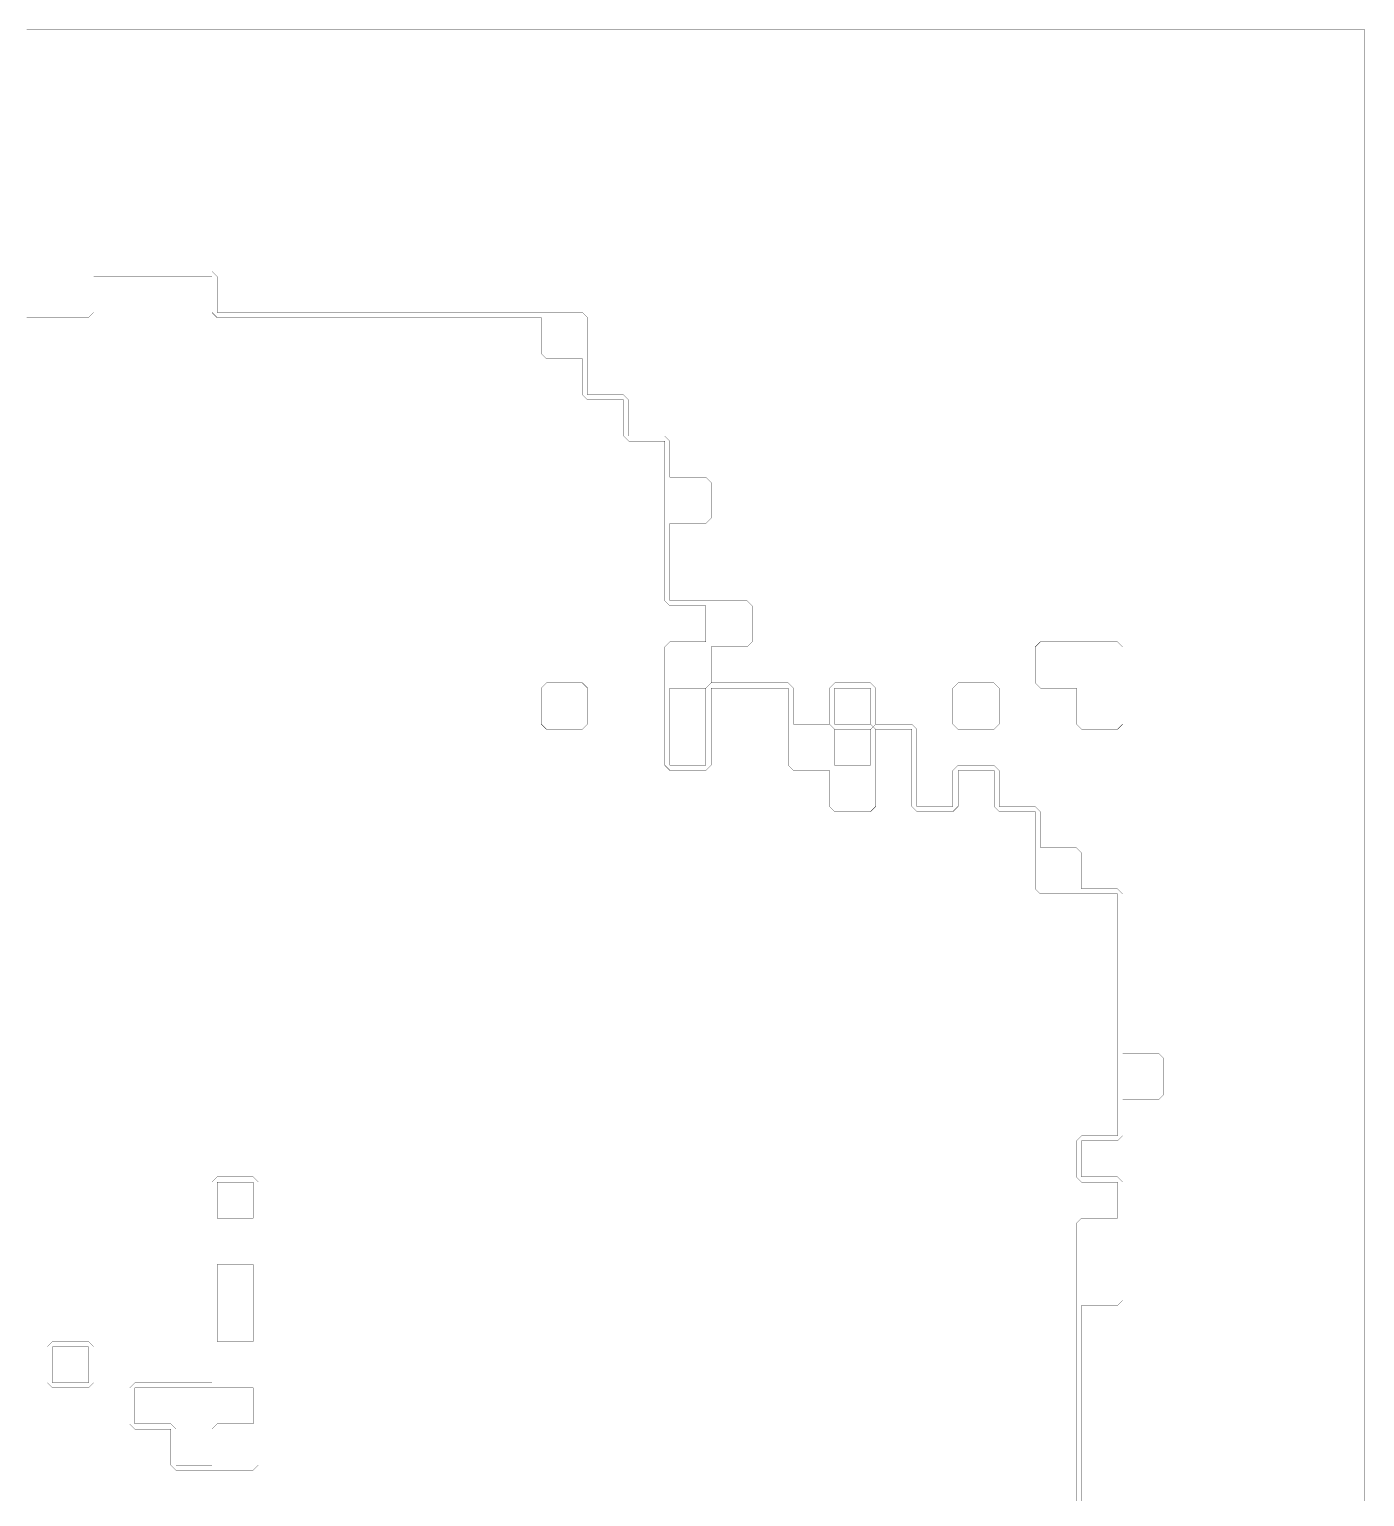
# Model space of a CAD drawing. Header units: metres. Extents: x 0 to 4990, y -4990 to 0.
# Drawn here: x 2456 to 4990, y -2785 to 0 of the extents above; entities that cross this region are included whole.
import ezdxf

# ---------------------------------------------------------------- set-up
doc = ezdxf.new("R2010")
doc.units = ezdxf.units.M
doc.layers.add('conductor', color=1, linetype='Continuous')
doc.layers.add('substrate', color=5, linetype='Continuous')

msp = doc.modelspace()

# ---------------------------------------------------------------- linework, layer by layer
at = {"layer": 'conductor', "const_width": 0.5}
msp.add_lwpolyline([(4443.359375, -2792.96875), (4443.359375, -2783.203125), (4443.359375, -2773.4375), (4443.359375, -2763.671875), (4443.359375, -2753.90625), (4443.359375, -2744.140625), (4443.359375, -2734.375), (4443.359375, -2724.609375), (4443.359375, -2714.84375), (4443.359375, -2705.078125), (4443.359375, -2695.3125), (4443.359375, -2685.546875), (4443.359375, -2675.78125), (4443.359375, -2666.015625), (4443.359375, -2656.25), (4443.359375, -2646.484375), (4443.359375, -2636.71875), (4443.359375, -2626.953125), (4443.359375, -2617.1875), (4443.359375, -2607.421875), (4443.359375, -2597.65625), (4443.359375, -2587.890625), (4443.359375, -2578.125), (4443.359375, -2568.359375), (4443.359375, -2558.59375), (4443.359375, -2548.828125), (4443.359375, -2539.0625), (4443.359375, -2529.296875), (4443.359375, -2519.53125), (4443.359375, -2509.765625), (4443.359375, -2500), (4443.359375, -2490.234375), (4443.359375, -2480.46875), (4443.359375, -2470.703125), (4443.359375, -2460.9375), (4443.359375, -2451.171875), (4443.359375, -2441.40625), (4443.359375, -2431.640625), (4443.359375, -2421.875), (4443.359375, -2412.109375), (4443.359375, -2402.34375), (4443.359375, -2392.578125), (4443.359375, -2382.8125), (4443.359375, -2373.046875), (4443.359375, -2363.28125), (4443.359375, -2353.515625), (4443.359375, -2343.75), (4443.359375, -2333.984375), (4443.359375, -2324.21875), (4443.359375, -2314.453125), (4443.359375, -2304.6875), (4443.359375, -2294.921875), (4443.359375, -2285.15625), (4443.359375, -2275.390625), (4443.359375, -2265.625), (4453.125, -2255.859375), (4462.890625, -2255.859375), (4472.65625, -2255.859375), (4482.421875, -2255.859375), (4492.1875, -2255.859375), (4501.953125, -2255.859375), (4511.71875, -2255.859375), (4521.484375, -2255.859375), (4521.484375, -2246.09375), (4521.484375, -2236.328125), (4521.484375, -2226.5625), (4521.484375, -2216.796875), (4521.484375, -2207.03125), (4521.484375, -2197.265625), (4521.484375, -2187.5), (4511.71875, -2187.5), (4501.953125, -2187.5), (4492.1875, -2187.5), (4482.421875, -2187.5), (4472.65625, -2187.5), (4462.890625, -2187.5), (4453.125, -2187.5), (4443.359375, -2177.734375), (4443.359375, -2167.96875), (4443.359375, -2158.203125), (4443.359375, -2148.4375), (4443.359375, -2138.671875), (4443.359375, -2128.90625), (4443.359375, -2119.140625), (4443.359375, -2109.375), (4453.125, -2099.609375), (4462.890625, -2099.609375), (4472.65625, -2099.609375), (4482.421875, -2099.609375), (4492.1875, -2099.609375), (4501.953125, -2099.609375), (4511.71875, -2099.609375), (4521.484375, -2099.609375), (4521.484375, -2089.84375), (4521.484375, -2080.078125), (4521.484375, -2070.3125), (4521.484375, -2060.546875), (4521.484375, -2050.78125), (4521.484375, -2041.015625), (4521.484375, -2031.25), (4521.484375, -2021.484375), (4521.484375, -2011.71875), (4521.484375, -2001.953125), (4521.484375, -1992.1875), (4521.484375, -1982.421875), (4521.484375, -1972.65625), (4521.484375, -1962.890625), (4521.484375, -1953.125), (4521.484375, -1943.359375), (4521.484375, -1933.59375), (4521.484375, -1923.828125), (4521.484375, -1914.0625), (4521.484375, -1904.296875), (4521.484375, -1894.53125), (4521.484375, -1884.765625), (4521.484375, -1875), (4521.484375, -1865.234375), (4521.484375, -1855.46875), (4521.484375, -1845.703125), (4521.484375, -1835.9375), (4521.484375, -1826.171875), (4521.484375, -1816.40625), (4521.484375, -1806.640625), (4521.484375, -1796.875), (4521.484375, -1787.109375), (4521.484375, -1777.34375), (4521.484375, -1767.578125), (4521.484375, -1757.8125), (4521.484375, -1748.046875), (4521.484375, -1738.28125), (4521.484375, -1728.515625), (4521.484375, -1718.75), (4521.484375, -1708.984375), (4521.484375, -1699.21875), (4521.484375, -1689.453125), (4521.484375, -1679.6875), (4521.484375, -1669.921875), (4521.484375, -1660.15625), (4521.484375, -1650.390625), (4521.484375, -1640.625), (4511.71875, -1640.625), (4501.953125, -1640.625), (4492.1875, -1640.625), (4482.421875, -1640.625), (4472.65625, -1640.625), (4462.890625, -1640.625), (4453.125, -1640.625), (4443.359375, -1640.625), (4433.59375, -1640.625), (4423.828125, -1640.625), (4414.0625, -1640.625), (4404.296875, -1640.625), (4394.53125, -1640.625), (4384.765625, -1640.625), (4375, -1640.625), (4365.234375, -1630.859375), (4365.234375, -1621.09375), (4365.234375, -1611.328125), (4365.234375, -1601.5625), (4365.234375, -1591.796875), (4365.234375, -1582.03125), (4365.234375, -1572.265625), (4365.234375, -1562.5), (4365.234375, -1552.734375), (4365.234375, -1542.96875), (4365.234375, -1533.203125), (4365.234375, -1523.4375), (4365.234375, -1513.671875), (4365.234375, -1503.90625), (4365.234375, -1494.140625), (4365.234375, -1484.375), (4355.46875, -1484.375), (4345.703125, -1484.375), (4335.9375, -1484.375), (4326.171875, -1484.375), (4316.40625, -1484.375), (4306.640625, -1484.375), (4296.875, -1484.375), (4287.109375, -1474.609375), (4287.109375, -1464.84375), (4287.109375, -1455.078125), (4287.109375, -1445.3125), (4287.109375, -1435.546875), (4287.109375, -1425.78125), (4287.109375, -1416.015625), (4287.109375, -1406.25), (4277.34375, -1406.25), (4267.578125, -1406.25), (4257.8125, -1406.25), (4248.046875, -1406.25), (4238.28125, -1406.25), (4228.515625, -1406.25), (4218.75, -1406.25), (4218.75, -1416.015625), (4218.75, -1425.78125), (4218.75, -1435.546875), (4218.75, -1445.3125), (4218.75, -1455.078125), (4218.75, -1464.84375), (4218.75, -1474.609375), (4208.984375, -1484.375), (4199.21875, -1484.375), (4189.453125, -1484.375), (4179.6875, -1484.375), (4169.921875, -1484.375), (4160.15625, -1484.375), (4150.390625, -1484.375), (4140.625, -1484.375), (4130.859375, -1474.609375), (4130.859375, -1464.84375), (4130.859375, -1455.078125), (4130.859375, -1445.3125), (4130.859375, -1435.546875), (4130.859375, -1425.78125), (4130.859375, -1416.015625), (4130.859375, -1406.25), (4130.859375, -1396.484375), (4130.859375, -1386.71875), (4130.859375, -1376.953125), (4130.859375, -1367.1875), (4130.859375, -1357.421875), (4130.859375, -1347.65625), (4130.859375, -1337.890625), (4130.859375, -1328.125), (4121.09375, -1328.125), (4111.328125, -1328.125), (4101.5625, -1328.125), (4091.796875, -1328.125), (4082.03125, -1328.125), (4072.265625, -1328.125), (4062.5, -1328.125), (4052.734375, -1318.359375), (4052.734375, -1308.59375), (4052.734375, -1298.828125), (4052.734375, -1289.0625), (4052.734375, -1279.296875), (4052.734375, -1269.53125), (4052.734375, -1259.765625), (4052.734375, -1250), (4042.96875, -1250), (4033.203125, -1250), (4023.4375, -1250), (4013.671875, -1250), (4003.90625, -1250), (3994.140625, -1250), (3984.375, -1250), (3984.375, -1259.765625), (3984.375, -1269.53125), (3984.375, -1279.296875), (3984.375, -1289.0625), (3984.375, -1298.828125), (3984.375, -1308.59375), (3984.375, -1318.359375), (3994.140625, -1318.359375), (4003.90625, -1318.359375), (4013.671875, -1318.359375), (4023.4375, -1318.359375), (4033.203125, -1318.359375), (4042.96875, -1318.359375), (4052.734375, -1318.359375), (4062.5, -1328.125), (4062.5, -1337.890625), (4062.5, -1347.65625), (4062.5, -1357.421875), (4062.5, -1367.1875), (4062.5, -1376.953125), (4062.5, -1386.71875), (4062.5, -1396.484375), (4062.5, -1406.25), (4062.5, -1416.015625), (4062.5, -1425.78125), (4062.5, -1435.546875), (4062.5, -1445.3125), (4062.5, -1455.078125), (4062.5, -1464.84375), (4062.5, -1474.609375), (4052.734375, -1484.375), (4042.96875, -1484.375), (4033.203125, -1484.375), (4023.4375, -1484.375), (4013.671875, -1484.375), (4003.90625, -1484.375), (3994.140625, -1484.375), (3984.375, -1484.375), (3974.609375, -1474.609375), (3974.609375, -1464.84375), (3974.609375, -1455.078125), (3974.609375, -1445.3125), (3974.609375, -1435.546875), (3974.609375, -1425.78125), (3974.609375, -1416.015625), (3974.609375, -1406.25), (3964.84375, -1406.25), (3955.078125, -1406.25), (3945.3125, -1406.25), (3935.546875, -1406.25), (3925.78125, -1406.25), (3916.015625, -1406.25), (3906.25, -1406.25), (3896.484375, -1396.484375), (3896.484375, -1386.71875), (3896.484375, -1376.953125), (3896.484375, -1367.1875), (3896.484375, -1357.421875), (3896.484375, -1347.65625), (3896.484375, -1337.890625), (3896.484375, -1328.125), (3896.484375, -1318.359375), (3896.484375, -1308.59375), (3896.484375, -1298.828125), (3896.484375, -1289.0625), (3896.484375, -1279.296875), (3896.484375, -1269.53125), (3896.484375, -1259.765625), (3896.484375, -1250), (3886.71875, -1250), (3876.953125, -1250), (3867.1875, -1250), (3857.421875, -1250), (3847.65625, -1250), (3837.890625, -1250), (3828.125, -1250), (3818.359375, -1250), (3808.59375, -1250), (3798.828125, -1250), (3789.0625, -1250), (3779.296875, -1250), (3769.53125, -1250), (3759.765625, -1250), (3750, -1250), (3750, -1259.765625), (3750, -1269.53125), (3750, -1279.296875), (3750, -1289.0625), (3750, -1298.828125), (3750, -1308.59375), (3750, -1318.359375), (3750, -1328.125), (3750, -1337.890625), (3750, -1347.65625), (3750, -1357.421875), (3750, -1367.1875), (3750, -1376.953125), (3750, -1386.71875), (3750, -1396.484375), (3740.234375, -1406.25), (3730.46875, -1406.25), (3720.703125, -1406.25), (3710.9375, -1406.25), (3701.171875, -1406.25), (3691.40625, -1406.25), (3681.640625, -1406.25), (3671.875, -1406.25), (3662.109375, -1396.484375), (3662.109375, -1386.71875), (3662.109375, -1376.953125), (3662.109375, -1367.1875), (3662.109375, -1357.421875), (3662.109375, -1347.65625), (3662.109375, -1337.890625), (3662.109375, -1328.125), (3662.109375, -1318.359375), (3662.109375, -1308.59375), (3662.109375, -1298.828125), (3662.109375, -1289.0625), (3662.109375, -1279.296875), (3662.109375, -1269.53125), (3662.109375, -1259.765625), (3662.109375, -1250), (3662.109375, -1240.234375), (3662.109375, -1230.46875), (3662.109375, -1220.703125), (3662.109375, -1210.9375), (3662.109375, -1201.171875), (3662.109375, -1191.40625), (3662.109375, -1181.640625), (3662.109375, -1171.875), (3671.875, -1162.109375), (3681.640625, -1162.109375), (3691.40625, -1162.109375), (3701.171875, -1162.109375), (3710.9375, -1162.109375), (3720.703125, -1162.109375), (3730.46875, -1162.109375), (3740.234375, -1162.109375), (3740.234375, -1152.34375), (3740.234375, -1142.578125), (3740.234375, -1132.8125), (3740.234375, -1123.046875), (3740.234375, -1113.28125), (3740.234375, -1103.515625), (3740.234375, -1093.75), (3730.46875, -1093.75), (3720.703125, -1093.75), (3710.9375, -1093.75), (3701.171875, -1093.75), (3691.40625, -1093.75), (3681.640625, -1093.75), (3671.875, -1093.75), (3662.109375, -1083.984375), (3662.109375, -1074.21875), (3662.109375, -1064.453125), (3662.109375, -1054.6875), (3662.109375, -1044.921875), (3662.109375, -1035.15625), (3662.109375, -1025.390625), (3662.109375, -1015.625), (3662.109375, -1005.859375), (3662.109375, -996.09375), (3662.109375, -986.328125), (3662.109375, -976.5625), (3662.109375, -966.796875), (3662.109375, -957.03125), (3662.109375, -947.265625), (3662.109375, -937.5), (3662.109375, -927.734375), (3662.109375, -917.96875), (3662.109375, -908.203125), (3662.109375, -898.4375), (3662.109375, -888.671875), (3662.109375, -878.90625), (3662.109375, -869.140625), (3662.109375, -859.375), (3662.109375, -849.609375), (3662.109375, -839.84375), (3662.109375, -830.078125), (3662.109375, -820.3125), (3662.109375, -810.546875), (3662.109375, -800.78125), (3662.109375, -791.015625), (3662.109375, -781.25), (3652.34375, -781.25), (3642.578125, -781.25), (3632.8125, -781.25), (3623.046875, -781.25), (3613.28125, -781.25), (3603.515625, -781.25), (3593.75, -781.25), (3583.984375, -771.484375), (3583.984375, -761.71875), (3583.984375, -751.953125), (3583.984375, -742.1875), (3583.984375, -732.421875), (3583.984375, -722.65625), (3583.984375, -712.890625), (3583.984375, -703.125), (3574.21875, -703.125), (3564.453125, -703.125), (3554.6875, -703.125), (3544.921875, -703.125), (3535.15625, -703.125), (3525.390625, -703.125), (3515.625, -703.125), (3505.859375, -693.359375), (3505.859375, -683.59375), (3505.859375, -673.828125), (3505.859375, -664.0625), (3505.859375, -654.296875), (3505.859375, -644.53125), (3505.859375, -634.765625), (3505.859375, -625), (3496.09375, -625), (3486.328125, -625), (3476.5625, -625), (3466.796875, -625), (3457.03125, -625), (3447.265625, -625), (3437.5, -625), (3427.734375, -615.234375), (3427.734375, -605.46875), (3427.734375, -595.703125), (3427.734375, -585.9375), (3427.734375, -576.171875), (3427.734375, -566.40625), (3427.734375, -556.640625), (3427.734375, -546.875), (3417.96875, -546.875), (3408.203125, -546.875), (3398.4375, -546.875), (3388.671875, -546.875), (3378.90625, -546.875), (3369.140625, -546.875), (3359.375, -546.875), (3349.609375, -546.875), (3339.84375, -546.875), (3330.078125, -546.875), (3320.3125, -546.875), (3310.546875, -546.875), (3300.78125, -546.875), (3291.015625, -546.875), (3281.25, -546.875), (3271.484375, -546.875), (3261.71875, -546.875), (3251.953125, -546.875), (3242.1875, -546.875), (3232.421875, -546.875), (3222.65625, -546.875), (3212.890625, -546.875), (3203.125, -546.875), (3193.359375, -546.875), (3183.59375, -546.875), (3173.828125, -546.875), (3164.0625, -546.875), (3154.296875, -546.875), (3144.53125, -546.875), (3134.765625, -546.875), (3125, -546.875), (3115.234375, -546.875), (3105.46875, -546.875), (3095.703125, -546.875), (3085.9375, -546.875), (3076.171875, -546.875), (3066.40625, -546.875), (3056.640625, -546.875), (3046.875, -546.875), (3037.109375, -546.875), (3027.34375, -546.875), (3017.578125, -546.875), (3007.8125, -546.875), (2998.046875, -546.875), (2988.28125, -546.875), (2978.515625, -546.875), (2968.75, -546.875), (2958.984375, -546.875), (2949.21875, -546.875), (2939.453125, -546.875), (2929.6875, -546.875), (2919.921875, -546.875), (2910.15625, -546.875), (2900.390625, -546.875), (2890.625, -546.875), (2880.859375, -546.875), (2871.09375, -546.875), (2861.328125, -546.875), (2851.5625, -546.875), (2841.796875, -546.875), (2832.03125, -546.875), (2822.265625, -546.875), (2812.5, -546.875), (2802.734375, -537.109375), (2802.734375, -527.34375), (2802.734375, -517.578125), (2802.734375, -507.8125), (2802.734375, -498.046875), (2802.734375, -488.28125), (2802.734375, -478.515625), (2802.734375, -468.75), (2792.96875, -468.75), (2783.203125, -468.75), (2773.4375, -468.75), (2763.671875, -468.75), (2753.90625, -468.75), (2744.140625, -468.75), (2734.375, -468.75), (2724.609375, -468.75), (2714.84375, -468.75), (2705.078125, -468.75), (2695.3125, -468.75), (2685.546875, -468.75), (2675.78125, -468.75), (2666.015625, -468.75), (2656.25, -468.75), (2646.484375, -468.75), (2636.71875, -468.75), (2626.953125, -468.75), (2617.1875, -468.75), (2607.421875, -468.75), (2597.65625, -468.75), (2587.890625, -468.75), (2578.125, -468.75), (2578.125, -478.515625), (2578.125, -488.28125), (2578.125, -498.046875), (2578.125, -507.8125), (2578.125, -517.578125), (2578.125, -527.34375), (2578.125, -537.109375), (2568.359375, -546.875), (2558.59375, -546.875), (2548.828125, -546.875), (2539.0625, -546.875), (2529.296875, -546.875), (2519.53125, -546.875), (2509.765625, -546.875), (2500, -546.875), (2490.234375, -546.875), (2480.46875, -546.875), (2470.703125, -546.875), (2460.9375, -546.875), (2451.171875, -546.875)], dxfattribs=at)
for points in [[(3427.734375, -1250), (3437.5, -1240.234375), (3447.265625, -1240.234375), (3457.03125, -1240.234375), (3466.796875, -1240.234375), (3476.5625, -1240.234375), (3486.328125, -1240.234375), (3496.09375, -1240.234375), (3505.859375, -1240.234375), (3515.625, -1250), (3515.625, -1259.765625), (3515.625, -1269.53125), (3515.625, -1279.296875), (3515.625, -1289.0625), (3515.625, -1298.828125), (3515.625, -1308.59375), (3515.625, -1318.359375), (3505.859375, -1328.125), (3496.09375, -1328.125), (3486.328125, -1328.125), (3476.5625, -1328.125), (3466.796875, -1328.125), (3457.03125, -1328.125), (3447.265625, -1328.125), (3437.5, -1328.125), (3427.734375, -1318.359375), (3427.734375, -1308.59375), (3427.734375, -1298.828125), (3427.734375, -1289.0625), (3427.734375, -1279.296875), (3427.734375, -1269.53125), (3427.734375, -1259.765625)], [(2802.734375, -2187.5), (2812.5, -2177.734375), (2822.265625, -2177.734375), (2832.03125, -2177.734375), (2841.796875, -2177.734375), (2851.5625, -2177.734375), (2861.328125, -2177.734375), (2871.09375, -2177.734375), (2880.859375, -2177.734375), (2890.625, -2187.5), (2890.625, -2197.265625), (2890.625, -2207.03125), (2890.625, -2216.796875), (2890.625, -2226.5625), (2890.625, -2236.328125), (2890.625, -2246.09375), (2890.625, -2255.859375), (2890.625, -2265.625), (2890.625, -2275.390625), (2890.625, -2285.15625), (2890.625, -2294.921875), (2890.625, -2304.6875), (2890.625, -2314.453125), (2890.625, -2324.21875), (2890.625, -2333.984375), (2890.625, -2343.75), (2890.625, -2353.515625), (2890.625, -2363.28125), (2890.625, -2373.046875), (2890.625, -2382.8125), (2890.625, -2392.578125), (2890.625, -2402.34375), (2890.625, -2412.109375), (2890.625, -2421.875), (2890.625, -2431.640625), (2890.625, -2441.40625), (2890.625, -2451.171875), (2890.625, -2460.9375), (2890.625, -2470.703125), (2890.625, -2480.46875), (2890.625, -2490.234375), (2890.625, -2500), (2890.625, -2509.765625), (2890.625, -2519.53125), (2890.625, -2529.296875), (2890.625, -2539.0625), (2890.625, -2548.828125), (2890.625, -2558.59375), (2890.625, -2568.359375), (2890.625, -2578.125), (2890.625, -2587.890625), (2890.625, -2597.65625), (2890.625, -2607.421875), (2890.625, -2617.1875), (2890.625, -2626.953125), (2890.625, -2636.71875), (2890.625, -2646.484375), (2890.625, -2656.25), (2890.625, -2666.015625), (2890.625, -2675.78125), (2890.625, -2685.546875), (2890.625, -2695.3125), (2890.625, -2705.078125), (2890.625, -2714.84375), (2890.625, -2724.609375), (2880.859375, -2734.375), (2871.09375, -2734.375), (2861.328125, -2734.375), (2851.5625, -2734.375), (2841.796875, -2734.375), (2832.03125, -2734.375), (2822.265625, -2734.375), (2812.5, -2734.375), (2802.734375, -2734.375), (2792.96875, -2734.375), (2783.203125, -2734.375), (2773.4375, -2734.375), (2763.671875, -2734.375), (2753.90625, -2734.375), (2744.140625, -2734.375), (2734.375, -2734.375), (2724.609375, -2724.609375), (2724.609375, -2714.84375), (2724.609375, -2705.078125), (2724.609375, -2695.3125), (2724.609375, -2685.546875), (2724.609375, -2675.78125), (2724.609375, -2666.015625), (2724.609375, -2656.25), (2714.84375, -2656.25), (2705.078125, -2656.25), (2695.3125, -2656.25), (2685.546875, -2656.25), (2675.78125, -2656.25), (2666.015625, -2656.25), (2656.25, -2656.25), (2646.484375, -2646.484375), (2646.484375, -2636.71875), (2646.484375, -2626.953125), (2646.484375, -2617.1875), (2646.484375, -2607.421875), (2646.484375, -2597.65625), (2646.484375, -2587.890625), (2646.484375, -2578.125), (2656.25, -2568.359375), (2666.015625, -2568.359375), (2675.78125, -2568.359375), (2685.546875, -2568.359375), (2695.3125, -2568.359375), (2705.078125, -2568.359375), (2714.84375, -2568.359375), (2724.609375, -2568.359375), (2734.375, -2568.359375), (2744.140625, -2568.359375), (2753.90625, -2568.359375), (2763.671875, -2568.359375), (2773.4375, -2568.359375), (2783.203125, -2568.359375), (2792.96875, -2568.359375), (2802.734375, -2568.359375), (2802.734375, -2558.59375), (2802.734375, -2548.828125), (2802.734375, -2539.0625), (2802.734375, -2529.296875), (2802.734375, -2519.53125), (2802.734375, -2509.765625), (2802.734375, -2500), (2802.734375, -2490.234375), (2802.734375, -2480.46875), (2802.734375, -2470.703125), (2802.734375, -2460.9375), (2802.734375, -2451.171875), (2802.734375, -2441.40625), (2802.734375, -2431.640625), (2802.734375, -2421.875), (2802.734375, -2412.109375), (2802.734375, -2402.34375), (2802.734375, -2392.578125), (2802.734375, -2382.8125), (2802.734375, -2373.046875), (2802.734375, -2363.28125), (2802.734375, -2353.515625), (2802.734375, -2343.75), (2802.734375, -2333.984375), (2802.734375, -2324.21875), (2802.734375, -2314.453125), (2802.734375, -2304.6875), (2802.734375, -2294.921875), (2802.734375, -2285.15625), (2802.734375, -2275.390625), (2802.734375, -2265.625), (2802.734375, -2255.859375), (2802.734375, -2246.09375), (2802.734375, -2236.328125), (2802.734375, -2226.5625), (2802.734375, -2216.796875), (2802.734375, -2207.03125), (2802.734375, -2197.265625)], [(2490.234375, -2500), (2500, -2490.234375), (2509.765625, -2490.234375), (2519.53125, -2490.234375), (2529.296875, -2490.234375), (2539.0625, -2490.234375), (2548.828125, -2490.234375), (2558.59375, -2490.234375), (2568.359375, -2490.234375), (2578.125, -2500), (2578.125, -2509.765625), (2578.125, -2519.53125), (2578.125, -2529.296875), (2578.125, -2539.0625), (2578.125, -2548.828125), (2578.125, -2558.59375), (2578.125, -2568.359375), (2568.359375, -2578.125), (2558.59375, -2578.125), (2548.828125, -2578.125), (2539.0625, -2578.125), (2529.296875, -2578.125), (2519.53125, -2578.125), (2509.765625, -2578.125), (2500, -2578.125), (2490.234375, -2568.359375), (2490.234375, -2558.59375), (2490.234375, -2548.828125), (2490.234375, -2539.0625), (2490.234375, -2529.296875), (2490.234375, -2519.53125), (2490.234375, -2509.765625)]]:
    msp.add_lwpolyline(points, close=True, dxfattribs=at)
at = {"layer": 'substrate', "const_width": 0.5}
for points in [[(4990.234375, -2792.96875), (4990.234375, -2783.203125), (4990.234375, -2773.4375), (4990.234375, -2763.671875), (4990.234375, -2753.90625), (4990.234375, -2744.140625), (4990.234375, -2734.375), (4990.234375, -2724.609375), (4990.234375, -2714.84375), (4990.234375, -2705.078125), (4990.234375, -2695.3125), (4990.234375, -2685.546875), (4990.234375, -2675.78125), (4990.234375, -2666.015625), (4990.234375, -2656.25), (4990.234375, -2646.484375), (4990.234375, -2636.71875), (4990.234375, -2626.953125), (4990.234375, -2617.1875), (4990.234375, -2607.421875), (4990.234375, -2597.65625), (4990.234375, -2587.890625), (4990.234375, -2578.125), (4990.234375, -2568.359375), (4990.234375, -2558.59375), (4990.234375, -2548.828125), (4990.234375, -2539.0625), (4990.234375, -2529.296875), (4990.234375, -2519.53125), (4990.234375, -2509.765625), (4990.234375, -2500), (4990.234375, -2490.234375), (4990.234375, -2480.46875), (4990.234375, -2470.703125), (4990.234375, -2460.9375), (4990.234375, -2451.171875), (4990.234375, -2441.40625), (4990.234375, -2431.640625), (4990.234375, -2421.875), (4990.234375, -2412.109375), (4990.234375, -2402.34375), (4990.234375, -2392.578125), (4990.234375, -2382.8125), (4990.234375, -2373.046875), (4990.234375, -2363.28125), (4990.234375, -2353.515625), (4990.234375, -2343.75), (4990.234375, -2333.984375), (4990.234375, -2324.21875), (4990.234375, -2314.453125), (4990.234375, -2304.6875), (4990.234375, -2294.921875), (4990.234375, -2285.15625), (4990.234375, -2275.390625), (4990.234375, -2265.625), (4990.234375, -2255.859375), (4990.234375, -2246.09375), (4990.234375, -2236.328125), (4990.234375, -2226.5625), (4990.234375, -2216.796875), (4990.234375, -2207.03125), (4990.234375, -2197.265625), (4990.234375, -2187.5), (4990.234375, -2177.734375), (4990.234375, -2167.96875), (4990.234375, -2158.203125), (4990.234375, -2148.4375), (4990.234375, -2138.671875), (4990.234375, -2128.90625), (4990.234375, -2119.140625), (4990.234375, -2109.375), (4990.234375, -2099.609375), (4990.234375, -2089.84375), (4990.234375, -2080.078125), (4990.234375, -2070.3125), (4990.234375, -2060.546875), (4990.234375, -2050.78125), (4990.234375, -2041.015625), (4990.234375, -2031.25), (4990.234375, -2021.484375), (4990.234375, -2011.71875), (4990.234375, -2001.953125), (4990.234375, -1992.1875), (4990.234375, -1982.421875), (4990.234375, -1972.65625), (4990.234375, -1962.890625), (4990.234375, -1953.125), (4990.234375, -1943.359375), (4990.234375, -1933.59375), (4990.234375, -1923.828125), (4990.234375, -1914.0625), (4990.234375, -1904.296875), (4990.234375, -1894.53125), (4990.234375, -1884.765625), (4990.234375, -1875), (4990.234375, -1865.234375), (4990.234375, -1855.46875), (4990.234375, -1845.703125), (4990.234375, -1835.9375), (4990.234375, -1826.171875), (4990.234375, -1816.40625), (4990.234375, -1806.640625), (4990.234375, -1796.875), (4990.234375, -1787.109375), (4990.234375, -1777.34375), (4990.234375, -1767.578125), (4990.234375, -1757.8125), (4990.234375, -1748.046875), (4990.234375, -1738.28125), (4990.234375, -1728.515625), (4990.234375, -1718.75), (4990.234375, -1708.984375), (4990.234375, -1699.21875), (4990.234375, -1689.453125), (4990.234375, -1679.6875), (4990.234375, -1669.921875), (4990.234375, -1660.15625), (4990.234375, -1650.390625), (4990.234375, -1640.625), (4990.234375, -1630.859375), (4990.234375, -1621.09375), (4990.234375, -1611.328125), (4990.234375, -1601.5625), (4990.234375, -1591.796875), (4990.234375, -1582.03125), (4990.234375, -1572.265625), (4990.234375, -1562.5), (4990.234375, -1552.734375), (4990.234375, -1542.96875), (4990.234375, -1533.203125), (4990.234375, -1523.4375), (4990.234375, -1513.671875), (4990.234375, -1503.90625), (4990.234375, -1494.140625), (4990.234375, -1484.375), (4990.234375, -1474.609375), (4990.234375, -1464.84375), (4990.234375, -1455.078125), (4990.234375, -1445.3125), (4990.234375, -1435.546875), (4990.234375, -1425.78125), (4990.234375, -1416.015625), (4990.234375, -1406.25), (4990.234375, -1396.484375), (4990.234375, -1386.71875), (4990.234375, -1376.953125), (4990.234375, -1367.1875), (4990.234375, -1357.421875), (4990.234375, -1347.65625), (4990.234375, -1337.890625), (4990.234375, -1328.125), (4990.234375, -1318.359375), (4990.234375, -1308.59375), (4990.234375, -1298.828125), (4990.234375, -1289.0625), (4990.234375, -1279.296875), (4990.234375, -1269.53125), (4990.234375, -1259.765625), (4990.234375, -1250), (4990.234375, -1240.234375), (4990.234375, -1230.46875), (4990.234375, -1220.703125), (4990.234375, -1210.9375), (4990.234375, -1201.171875), (4990.234375, -1191.40625), (4990.234375, -1181.640625), (4990.234375, -1171.875), (4990.234375, -1162.109375), (4990.234375, -1152.34375), (4990.234375, -1142.578125), (4990.234375, -1132.8125), (4990.234375, -1123.046875), (4990.234375, -1113.28125), (4990.234375, -1103.515625), (4990.234375, -1093.75), (4990.234375, -1083.984375), (4990.234375, -1074.21875), (4990.234375, -1064.453125), (4990.234375, -1054.6875), (4990.234375, -1044.921875), (4990.234375, -1035.15625), (4990.234375, -1025.390625), (4990.234375, -1015.625), (4990.234375, -1005.859375), (4990.234375, -996.09375), (4990.234375, -986.328125), (4990.234375, -976.5625), (4990.234375, -966.796875), (4990.234375, -957.03125), (4990.234375, -947.265625), (4990.234375, -937.5), (4990.234375, -927.734375), (4990.234375, -917.96875), (4990.234375, -908.203125), (4990.234375, -898.4375), (4990.234375, -888.671875), (4990.234375, -878.90625), (4990.234375, -869.140625), (4990.234375, -859.375), (4990.234375, -849.609375), (4990.234375, -839.84375), (4990.234375, -830.078125), (4990.234375, -820.3125), (4990.234375, -810.546875), (4990.234375, -800.78125), (4990.234375, -791.015625), (4990.234375, -781.25), (4990.234375, -771.484375), (4990.234375, -761.71875), (4990.234375, -751.953125), (4990.234375, -742.1875), (4990.234375, -732.421875), (4990.234375, -722.65625), (4990.234375, -712.890625), (4990.234375, -703.125), (4990.234375, -693.359375), (4990.234375, -683.59375), (4990.234375, -673.828125), (4990.234375, -664.0625), (4990.234375, -654.296875), (4990.234375, -644.53125), (4990.234375, -634.765625), (4990.234375, -625), (4990.234375, -615.234375), (4990.234375, -605.46875), (4990.234375, -595.703125), (4990.234375, -585.9375), (4990.234375, -576.171875), (4990.234375, -566.40625), (4990.234375, -556.640625), (4990.234375, -546.875), (4990.234375, -537.109375), (4990.234375, -527.34375), (4990.234375, -517.578125), (4990.234375, -507.8125), (4990.234375, -498.046875), (4990.234375, -488.28125), (4990.234375, -478.515625), (4990.234375, -468.75), (4990.234375, -458.984375), (4990.234375, -449.21875), (4990.234375, -439.453125), (4990.234375, -429.6875), (4990.234375, -419.921875), (4990.234375, -410.15625), (4990.234375, -400.390625), (4990.234375, -390.625), (4990.234375, -380.859375), (4990.234375, -371.09375), (4990.234375, -361.328125), (4990.234375, -351.5625), (4990.234375, -341.796875), (4990.234375, -332.03125), (4990.234375, -322.265625), (4990.234375, -312.5), (4990.234375, -302.734375), (4990.234375, -292.96875), (4990.234375, -283.203125), (4990.234375, -273.4375), (4990.234375, -263.671875), (4990.234375, -253.90625), (4990.234375, -244.140625), (4990.234375, -234.375), (4990.234375, -224.609375), (4990.234375, -214.84375), (4990.234375, -205.078125), (4990.234375, -195.3125), (4990.234375, -185.546875), (4990.234375, -175.78125), (4990.234375, -166.015625), (4990.234375, -156.25), (4990.234375, -146.484375), (4990.234375, -136.71875), (4990.234375, -126.953125), (4990.234375, -117.1875), (4990.234375, -107.421875), (4990.234375, -97.65625), (4990.234375, -87.890625), (4990.234375, -78.125), (4990.234375, -68.359375), (4990.234375, -58.59375), (4990.234375, -48.828125), (4990.234375, -39.0625), (4990.234375, -29.296875), (4990.234375, -19.53125), (4990.234375, -9.765625), (4990.234375, 0), (4980.46875, 0), (4970.703125, 0), (4960.9375, 0), (4951.171875, 0), (4941.40625, 0), (4931.640625, 0), (4921.875, 0), (4912.109375, 0), (4902.34375, 0), (4892.578125, 0), (4882.8125, 0), (4873.046875, 0), (4863.28125, 0), (4853.515625, 0), (4843.75, 0), (4833.984375, 0), (4824.21875, 0), (4814.453125, 0), (4804.6875, 0), (4794.921875, 0), (4785.15625, 0), (4775.390625, 0), (4765.625, 0), (4755.859375, 0), (4746.09375, 0), (4736.328125, 0), (4726.5625, 0), (4716.796875, 0), (4707.03125, 0), (4697.265625, 0), (4687.5, 0), (4677.734375, 0), (4667.96875, 0), (4658.203125, 0), (4648.4375, 0), (4638.671875, 0), (4628.90625, 0), (4619.140625, 0), (4609.375, 0), (4599.609375, 0), (4589.84375, 0), (4580.078125, 0), (4570.3125, 0), (4560.546875, 0), (4550.78125, 0), (4541.015625, 0), (4531.25, 0), (4521.484375, 0), (4511.71875, 0), (4501.953125, 0), (4492.1875, 0), (4482.421875, 0), (4472.65625, 0), (4462.890625, 0), (4453.125, 0), (4443.359375, 0), (4433.59375, 0), (4423.828125, 0), (4414.0625, 0), (4404.296875, 0), (4394.53125, 0), (4384.765625, 0), (4375, 0), (4365.234375, 0), (4355.46875, 0), (4345.703125, 0), (4335.9375, 0), (4326.171875, 0), (4316.40625, 0), (4306.640625, 0), (4296.875, 0), (4287.109375, 0), (4277.34375, 0), (4267.578125, 0), (4257.8125, 0), (4248.046875, 0), (4238.28125, 0), (4228.515625, 0), (4218.75, 0), (4208.984375, 0), (4199.21875, 0), (4189.453125, 0), (4179.6875, 0), (4169.921875, 0), (4160.15625, 0), (4150.390625, 0), (4140.625, 0), (4130.859375, 0), (4121.09375, 0), (4111.328125, 0), (4101.5625, 0), (4091.796875, 0), (4082.03125, 0), (4072.265625, 0), (4062.5, 0), (4052.734375, 0), (4042.96875, 0), (4033.203125, 0), (4023.4375, 0), (4013.671875, 0), (4003.90625, 0), (3994.140625, 0), (3984.375, 0), (3974.609375, 0), (3964.84375, 0), (3955.078125, 0), (3945.3125, 0), (3935.546875, 0), (3925.78125, 0), (3916.015625, 0), (3906.25, 0), (3896.484375, 0), (3886.71875, 0), (3876.953125, 0), (3867.1875, 0), (3857.421875, 0), (3847.65625, 0), (3837.890625, 0), (3828.125, 0), (3818.359375, 0), (3808.59375, 0), (3798.828125, 0), (3789.0625, 0), (3779.296875, 0), (3769.53125, 0), (3759.765625, 0), (3750, 0), (3740.234375, 0), (3730.46875, 0), (3720.703125, 0), (3710.9375, 0), (3701.171875, 0), (3691.40625, 0), (3681.640625, 0), (3671.875, 0), (3662.109375, 0), (3652.34375, 0), (3642.578125, 0), (3632.8125, 0), (3623.046875, 0), (3613.28125, 0), (3603.515625, 0), (3593.75, 0), (3583.984375, 0), (3574.21875, 0), (3564.453125, 0), (3554.6875, 0), (3544.921875, 0), (3535.15625, 0), (3525.390625, 0), (3515.625, 0), (3505.859375, 0), (3496.09375, 0), (3486.328125, 0), (3476.5625, 0), (3466.796875, 0), (3457.03125, 0), (3447.265625, 0), (3437.5, 0), (3427.734375, 0), (3417.96875, 0), (3408.203125, 0), (3398.4375, 0), (3388.671875, 0), (3378.90625, 0), (3369.140625, 0), (3359.375, 0), (3349.609375, 0), (3339.84375, 0), (3330.078125, 0), (3320.3125, 0), (3310.546875, 0), (3300.78125, 0), (3291.015625, 0), (3281.25, 0), (3271.484375, 0), (3261.71875, 0), (3251.953125, 0), (3242.1875, 0), (3232.421875, 0), (3222.65625, 0), (3212.890625, 0), (3203.125, 0), (3193.359375, 0), (3183.59375, 0), (3173.828125, 0), (3164.0625, 0), (3154.296875, 0), (3144.53125, 0), (3134.765625, 0), (3125, 0), (3115.234375, 0), (3105.46875, 0), (3095.703125, 0), (3085.9375, 0), (3076.171875, 0), (3066.40625, 0), (3056.640625, 0), (3046.875, 0), (3037.109375, 0), (3027.34375, 0), (3017.578125, 0), (3007.8125, 0), (2998.046875, 0), (2988.28125, 0), (2978.515625, 0), (2968.75, 0), (2958.984375, 0), (2949.21875, 0), (2939.453125, 0), (2929.6875, 0), (2919.921875, 0), (2910.15625, 0), (2900.390625, 0), (2890.625, 0), (2880.859375, 0), (2871.09375, 0), (2861.328125, 0), (2851.5625, 0), (2841.796875, 0), (2832.03125, 0), (2822.265625, 0), (2812.5, 0), (2802.734375, 0), (2792.96875, 0), (2783.203125, 0), (2773.4375, 0), (2763.671875, 0), (2753.90625, 0), (2744.140625, 0), (2734.375, 0), (2724.609375, 0), (2714.84375, 0), (2705.078125, 0), (2695.3125, 0), (2685.546875, 0), (2675.78125, 0), (2666.015625, 0), (2656.25, 0), (2646.484375, 0), (2636.71875, 0), (2626.953125, 0), (2617.1875, 0), (2607.421875, 0), (2597.65625, 0), (2587.890625, 0), (2578.125, 0), (2568.359375, 0), (2558.59375, 0), (2548.828125, 0), (2539.0625, 0), (2529.296875, 0), (2519.53125, 0), (2509.765625, 0), (2500, 0), (2490.234375, 0), (2480.46875, 0), (2470.703125, 0), (2460.9375, 0), (2451.171875, 0)], [(2451.171875, -458.984375), (2460.9375, -458.984375), (2470.703125, -458.984375), (2480.46875, -458.984375), (2490.234375, -458.984375), (2500, -458.984375), (2509.765625, -458.984375), (2519.53125, -458.984375), (2529.296875, -458.984375), (2539.0625, -458.984375), (2548.828125, -458.984375), (2558.59375, -458.984375), (2568.359375, -458.984375), (2578.125, -458.984375), (2587.890625, -458.984375), (2597.65625, -458.984375), (2607.421875, -458.984375), (2617.1875, -458.984375), (2626.953125, -458.984375), (2636.71875, -458.984375), (2646.484375, -458.984375), (2656.25, -458.984375), (2666.015625, -458.984375), (2675.78125, -458.984375), (2685.546875, -458.984375), (2695.3125, -458.984375), (2705.078125, -458.984375), (2714.84375, -458.984375), (2724.609375, -458.984375), (2734.375, -458.984375), (2744.140625, -458.984375), (2753.90625, -458.984375), (2763.671875, -458.984375), (2773.4375, -458.984375), (2783.203125, -458.984375), (2792.96875, -458.984375), (2802.734375, -458.984375), (2812.5, -468.75), (2812.5, -478.515625), (2812.5, -488.28125), (2812.5, -498.046875), (2812.5, -507.8125), (2812.5, -517.578125), (2812.5, -527.34375), (2812.5, -537.109375), (2822.265625, -537.109375), (2832.03125, -537.109375), (2841.796875, -537.109375), (2851.5625, -537.109375), (2861.328125, -537.109375), (2871.09375, -537.109375), (2880.859375, -537.109375), (2890.625, -537.109375), (2900.390625, -537.109375), (2910.15625, -537.109375), (2919.921875, -537.109375), (2929.6875, -537.109375), (2939.453125, -537.109375), (2949.21875, -537.109375), (2958.984375, -537.109375), (2968.75, -537.109375), (2978.515625, -537.109375), (2988.28125, -537.109375), (2998.046875, -537.109375), (3007.8125, -537.109375), (3017.578125, -537.109375), (3027.34375, -537.109375), (3037.109375, -537.109375), (3046.875, -537.109375), (3056.640625, -537.109375), (3066.40625, -537.109375), (3076.171875, -537.109375), (3085.9375, -537.109375), (3095.703125, -537.109375), (3105.46875, -537.109375), (3115.234375, -537.109375), (3125, -537.109375), (3134.765625, -537.109375), (3144.53125, -537.109375), (3154.296875, -537.109375), (3164.0625, -537.109375), (3173.828125, -537.109375), (3183.59375, -537.109375), (3193.359375, -537.109375), (3203.125, -537.109375), (3212.890625, -537.109375), (3222.65625, -537.109375), (3232.421875, -537.109375), (3242.1875, -537.109375), (3251.953125, -537.109375), (3261.71875, -537.109375), (3271.484375, -537.109375), (3281.25, -537.109375), (3291.015625, -537.109375), (3300.78125, -537.109375), (3310.546875, -537.109375), (3320.3125, -537.109375), (3330.078125, -537.109375), (3339.84375, -537.109375), (3349.609375, -537.109375), (3359.375, -537.109375), (3369.140625, -537.109375), (3378.90625, -537.109375), (3388.671875, -537.109375), (3398.4375, -537.109375), (3408.203125, -537.109375), (3417.96875, -537.109375), (3427.734375, -537.109375), (3437.5, -537.109375), (3447.265625, -537.109375), (3457.03125, -537.109375), (3466.796875, -537.109375), (3476.5625, -537.109375), (3486.328125, -537.109375), (3496.09375, -537.109375), (3505.859375, -537.109375), (3515.625, -546.875), (3515.625, -556.640625), (3515.625, -566.40625), (3515.625, -576.171875), (3515.625, -585.9375), (3515.625, -595.703125), (3515.625, -605.46875), (3515.625, -615.234375), (3515.625, -625), (3515.625, -634.765625), (3515.625, -644.53125), (3515.625, -654.296875), (3515.625, -664.0625), (3515.625, -673.828125), (3515.625, -683.59375), (3515.625, -693.359375), (3525.390625, -693.359375), (3535.15625, -693.359375), (3544.921875, -693.359375), (3554.6875, -693.359375), (3564.453125, -693.359375), (3574.21875, -693.359375), (3583.984375, -693.359375), (3593.75, -703.125), (3593.75, -712.890625), (3593.75, -722.65625), (3593.75, -732.421875), (3593.75, -742.1875), (3593.75, -751.953125), (3593.75, -761.71875), (3593.75, -771.484375), (3603.515625, -771.484375), (3613.28125, -771.484375), (3623.046875, -771.484375), (3632.8125, -771.484375), (3642.578125, -771.484375), (3652.34375, -771.484375), (3662.109375, -771.484375), (3671.875, -781.25), (3671.875, -791.015625), (3671.875, -800.78125), (3671.875, -810.546875), (3671.875, -820.3125), (3671.875, -830.078125), (3671.875, -839.84375), (3671.875, -849.609375), (3681.640625, -849.609375), (3691.40625, -849.609375), (3701.171875, -849.609375), (3710.9375, -849.609375), (3720.703125, -849.609375), (3730.46875, -849.609375), (3740.234375, -849.609375), (3750, -859.375), (3750, -869.140625), (3750, -878.90625), (3750, -888.671875), (3750, -898.4375), (3750, -908.203125), (3750, -917.96875), (3750, -927.734375), (3740.234375, -937.5), (3730.46875, -937.5), (3720.703125, -937.5), (3710.9375, -937.5), (3701.171875, -937.5), (3691.40625, -937.5), (3681.640625, -937.5), (3671.875, -937.5), (3671.875, -947.265625), (3671.875, -957.03125), (3671.875, -966.796875), (3671.875, -976.5625), (3671.875, -986.328125), (3671.875, -996.09375), (3671.875, -1005.859375), (3671.875, -1015.625), (3671.875, -1025.390625), (3671.875, -1035.15625), (3671.875, -1044.921875), (3671.875, -1054.6875), (3671.875, -1064.453125), (3671.875, -1074.21875), (3671.875, -1083.984375), (3681.640625, -1083.984375), (3691.40625, -1083.984375), (3701.171875, -1083.984375), (3710.9375, -1083.984375), (3720.703125, -1083.984375), (3730.46875, -1083.984375), (3740.234375, -1083.984375), (3750, -1083.984375), (3759.765625, -1083.984375), (3769.53125, -1083.984375), (3779.296875, -1083.984375), (3789.0625, -1083.984375), (3798.828125, -1083.984375), (3808.59375, -1083.984375), (3818.359375, -1083.984375), (3828.125, -1093.75), (3828.125, -1103.515625), (3828.125, -1113.28125), (3828.125, -1123.046875), (3828.125, -1132.8125), (3828.125, -1142.578125), (3828.125, -1152.34375), (3828.125, -1162.109375), (3818.359375, -1171.875), (3808.59375, -1171.875), (3798.828125, -1171.875), (3789.0625, -1171.875), (3779.296875, -1171.875), (3769.53125, -1171.875), (3759.765625, -1171.875), (3750, -1171.875), (3750, -1181.640625), (3750, -1191.40625), (3750, -1201.171875), (3750, -1210.9375), (3750, -1220.703125), (3750, -1230.46875), (3750, -1240.234375), (3740.234375, -1250), (3730.46875, -1250), (3720.703125, -1250), (3710.9375, -1250), (3701.171875, -1250), (3691.40625, -1250), (3681.640625, -1250), (3671.875, -1250), (3671.875, -1259.765625), (3671.875, -1269.53125), (3671.875, -1279.296875), (3671.875, -1289.0625), (3671.875, -1298.828125), (3671.875, -1308.59375), (3671.875, -1318.359375), (3671.875, -1328.125), (3671.875, -1337.890625), (3671.875, -1347.65625), (3671.875, -1357.421875), (3671.875, -1367.1875), (3671.875, -1376.953125), (3671.875, -1386.71875), (3671.875, -1396.484375), (3681.640625, -1396.484375), (3691.40625, -1396.484375), (3701.171875, -1396.484375), (3710.9375, -1396.484375), (3720.703125, -1396.484375), (3730.46875, -1396.484375), (3740.234375, -1396.484375), (3740.234375, -1386.71875), (3740.234375, -1376.953125), (3740.234375, -1367.1875), (3740.234375, -1357.421875), (3740.234375, -1347.65625), (3740.234375, -1337.890625), (3740.234375, -1328.125), (3740.234375, -1318.359375), (3740.234375, -1308.59375), (3740.234375, -1298.828125), (3740.234375, -1289.0625), (3740.234375, -1279.296875), (3740.234375, -1269.53125), (3740.234375, -1259.765625), (3740.234375, -1250), (3750, -1240.234375), (3759.765625, -1240.234375), (3769.53125, -1240.234375), (3779.296875, -1240.234375), (3789.0625, -1240.234375), (3798.828125, -1240.234375), (3808.59375, -1240.234375), (3818.359375, -1240.234375), (3828.125, -1240.234375), (3837.890625, -1240.234375), (3847.65625, -1240.234375), (3857.421875, -1240.234375), (3867.1875, -1240.234375), (3876.953125, -1240.234375), (3886.71875, -1240.234375), (3896.484375, -1240.234375), (3906.25, -1250), (3906.25, -1259.765625), (3906.25, -1269.53125), (3906.25, -1279.296875), (3906.25, -1289.0625), (3906.25, -1298.828125), (3906.25, -1308.59375), (3906.25, -1318.359375), (3916.015625, -1318.359375), (3925.78125, -1318.359375), (3935.546875, -1318.359375), (3945.3125, -1318.359375), (3955.078125, -1318.359375), (3964.84375, -1318.359375), (3974.609375, -1318.359375), (3984.375, -1328.125), (3984.375, -1337.890625), (3984.375, -1347.65625), (3984.375, -1357.421875), (3984.375, -1367.1875), (3984.375, -1376.953125), (3984.375, -1386.71875), (3984.375, -1396.484375), (3994.140625, -1396.484375), (4003.90625, -1396.484375), (4013.671875, -1396.484375), (4023.4375, -1396.484375), (4033.203125, -1396.484375), (4042.96875, -1396.484375), (4052.734375, -1396.484375), (4052.734375, -1386.71875), (4052.734375, -1376.953125), (4052.734375, -1367.1875), (4052.734375, -1357.421875), (4052.734375, -1347.65625), (4052.734375, -1337.890625), (4052.734375, -1328.125), (4062.5, -1318.359375), (4072.265625, -1318.359375), (4082.03125, -1318.359375), (4091.796875, -1318.359375), (4101.5625, -1318.359375), (4111.328125, -1318.359375), (4121.09375, -1318.359375), (4130.859375, -1318.359375), (4140.625, -1328.125), (4140.625, -1337.890625), (4140.625, -1347.65625), (4140.625, -1357.421875), (4140.625, -1367.1875), (4140.625, -1376.953125), (4140.625, -1386.71875), (4140.625, -1396.484375), (4140.625, -1406.25), (4140.625, -1416.015625), (4140.625, -1425.78125), (4140.625, -1435.546875), (4140.625, -1445.3125), (4140.625, -1455.078125), (4140.625, -1464.84375), (4140.625, -1474.609375), (4150.390625, -1474.609375), (4160.15625, -1474.609375), (4169.921875, -1474.609375), (4179.6875, -1474.609375), (4189.453125, -1474.609375), (4199.21875, -1474.609375), (4208.984375, -1474.609375), (4208.984375, -1464.84375), (4208.984375, -1455.078125), (4208.984375, -1445.3125), (4208.984375, -1435.546875), (4208.984375, -1425.78125), (4208.984375, -1416.015625), (4208.984375, -1406.25), (4218.75, -1396.484375), (4228.515625, -1396.484375), (4238.28125, -1396.484375), (4248.046875, -1396.484375), (4257.8125, -1396.484375), (4267.578125, -1396.484375), (4277.34375, -1396.484375), (4287.109375, -1396.484375), (4296.875, -1406.25), (4296.875, -1416.015625), (4296.875, -1425.78125), (4296.875, -1435.546875), (4296.875, -1445.3125), (4296.875, -1455.078125), (4296.875, -1464.84375), (4296.875, -1474.609375), (4306.640625, -1474.609375), (4316.40625, -1474.609375), (4326.171875, -1474.609375), (4335.9375, -1474.609375), (4345.703125, -1474.609375), (4355.46875, -1474.609375), (4365.234375, -1474.609375), (4375, -1484.375), (4375, -1494.140625), (4375, -1503.90625), (4375, -1513.671875), (4375, -1523.4375), (4375, -1533.203125), (4375, -1542.96875), (4375, -1552.734375), (4384.765625, -1552.734375), (4394.53125, -1552.734375), (4404.296875, -1552.734375), (4414.0625, -1552.734375), (4423.828125, -1552.734375), (4433.59375, -1552.734375), (4443.359375, -1552.734375), (4453.125, -1562.5), (4453.125, -1572.265625), (4453.125, -1582.03125), (4453.125, -1591.796875), (4453.125, -1601.5625), (4453.125, -1611.328125), (4453.125, -1621.09375), (4453.125, -1630.859375), (4462.890625, -1630.859375), (4472.65625, -1630.859375), (4482.421875, -1630.859375), (4492.1875, -1630.859375), (4501.953125, -1630.859375), (4511.71875, -1630.859375), (4521.484375, -1630.859375), (4531.25, -1640.625), (4531.25, -1650.390625), (4531.25, -1660.15625), (4531.25, -1669.921875), (4531.25, -1679.6875), (4531.25, -1689.453125), (4531.25, -1699.21875), (4531.25, -1708.984375), (4531.25, -1718.75), (4531.25, -1728.515625), (4531.25, -1738.28125), (4531.25, -1748.046875), (4531.25, -1757.8125), (4531.25, -1767.578125), (4531.25, -1777.34375), (4531.25, -1787.109375), (4531.25, -1796.875), (4531.25, -1806.640625), (4531.25, -1816.40625), (4531.25, -1826.171875), (4531.25, -1835.9375), (4531.25, -1845.703125), (4531.25, -1855.46875), (4531.25, -1865.234375), (4531.25, -1875), (4531.25, -1884.765625), (4531.25, -1894.53125), (4531.25, -1904.296875), (4531.25, -1914.0625), (4531.25, -1923.828125), (4531.25, -1933.59375), (4531.25, -1943.359375), (4541.015625, -1943.359375), (4550.78125, -1943.359375), (4560.546875, -1943.359375), (4570.3125, -1943.359375), (4580.078125, -1943.359375), (4589.84375, -1943.359375), (4599.609375, -1943.359375), (4609.375, -1953.125), (4609.375, -1962.890625), (4609.375, -1972.65625), (4609.375, -1982.421875), (4609.375, -1992.1875), (4609.375, -2001.953125), (4609.375, -2011.71875), (4609.375, -2021.484375), (4599.609375, -2031.25), (4589.84375, -2031.25), (4580.078125, -2031.25), (4570.3125, -2031.25), (4560.546875, -2031.25), (4550.78125, -2031.25), (4541.015625, -2031.25), (4531.25, -2031.25), (4531.25, -2041.015625), (4531.25, -2050.78125), (4531.25, -2060.546875), (4531.25, -2070.3125), (4531.25, -2080.078125), (4531.25, -2089.84375), (4531.25, -2099.609375), (4521.484375, -2109.375), (4511.71875, -2109.375), (4501.953125, -2109.375), (4492.1875, -2109.375), (4482.421875, -2109.375), (4472.65625, -2109.375), (4462.890625, -2109.375), (4453.125, -2109.375), (4453.125, -2119.140625), (4453.125, -2128.90625), (4453.125, -2138.671875), (4453.125, -2148.4375), (4453.125, -2158.203125), (4453.125, -2167.96875), (4453.125, -2177.734375), (4462.890625, -2177.734375), (4472.65625, -2177.734375), (4482.421875, -2177.734375), (4492.1875, -2177.734375), (4501.953125, -2177.734375), (4511.71875, -2177.734375), (4521.484375, -2177.734375), (4531.25, -2187.5), (4531.25, -2197.265625), (4531.25, -2207.03125), (4531.25, -2216.796875), (4531.25, -2226.5625), (4531.25, -2236.328125), (4531.25, -2246.09375), (4531.25, -2255.859375), (4531.25, -2265.625), (4531.25, -2275.390625), (4531.25, -2285.15625), (4531.25, -2294.921875), (4531.25, -2304.6875), (4531.25, -2314.453125), (4531.25, -2324.21875), (4531.25, -2333.984375), (4531.25, -2343.75), (4531.25, -2353.515625), (4531.25, -2363.28125), (4531.25, -2373.046875), (4531.25, -2382.8125), (4531.25, -2392.578125), (4531.25, -2402.34375), (4531.25, -2412.109375), (4521.484375, -2421.875), (4511.71875, -2421.875), (4501.953125, -2421.875), (4492.1875, -2421.875), (4482.421875, -2421.875), (4472.65625, -2421.875), (4462.890625, -2421.875), (4453.125, -2421.875), (4453.125, -2431.640625), (4453.125, -2441.40625), (4453.125, -2451.171875), (4453.125, -2460.9375), (4453.125, -2470.703125), (4453.125, -2480.46875), (4453.125, -2490.234375), (4453.125, -2500), (4453.125, -2509.765625), (4453.125, -2519.53125), (4453.125, -2529.296875), (4453.125, -2539.0625), (4453.125, -2548.828125), (4453.125, -2558.59375), (4453.125, -2568.359375), (4453.125, -2578.125), (4453.125, -2587.890625), (4453.125, -2597.65625), (4453.125, -2607.421875), (4453.125, -2617.1875), (4453.125, -2626.953125), (4453.125, -2636.71875), (4453.125, -2646.484375), (4453.125, -2656.25), (4453.125, -2666.015625), (4453.125, -2675.78125), (4453.125, -2685.546875), (4453.125, -2695.3125), (4453.125, -2705.078125), (4453.125, -2714.84375), (4453.125, -2724.609375), (4453.125, -2734.375), (4453.125, -2744.140625), (4453.125, -2753.90625), (4453.125, -2763.671875), (4453.125, -2773.4375), (4453.125, -2783.203125), (4453.125, -2792.96875)]]:
    msp.add_lwpolyline(points, dxfattribs=at)
for points in [[(4365.234375, -1171.875), (4375, -1162.109375), (4384.765625, -1162.109375), (4394.53125, -1162.109375), (4404.296875, -1162.109375), (4414.0625, -1162.109375), (4423.828125, -1162.109375), (4433.59375, -1162.109375), (4443.359375, -1162.109375), (4453.125, -1162.109375), (4462.890625, -1162.109375), (4472.65625, -1162.109375), (4482.421875, -1162.109375), (4492.1875, -1162.109375), (4501.953125, -1162.109375), (4511.71875, -1162.109375), (4521.484375, -1162.109375), (4531.25, -1171.875), (4531.25, -1181.640625), (4531.25, -1191.40625), (4531.25, -1201.171875), (4531.25, -1210.9375), (4531.25, -1220.703125), (4531.25, -1230.46875), (4531.25, -1240.234375), (4531.25, -1250), (4531.25, -1259.765625), (4531.25, -1269.53125), (4531.25, -1279.296875), (4531.25, -1289.0625), (4531.25, -1298.828125), (4531.25, -1308.59375), (4531.25, -1318.359375), (4521.484375, -1328.125), (4511.71875, -1328.125), (4501.953125, -1328.125), (4492.1875, -1328.125), (4482.421875, -1328.125), (4472.65625, -1328.125), (4462.890625, -1328.125), (4453.125, -1328.125), (4443.359375, -1318.359375), (4443.359375, -1308.59375), (4443.359375, -1298.828125), (4443.359375, -1289.0625), (4443.359375, -1279.296875), (4443.359375, -1269.53125), (4443.359375, -1259.765625), (4443.359375, -1250), (4433.59375, -1250), (4423.828125, -1250), (4414.0625, -1250), (4404.296875, -1250), (4394.53125, -1250), (4384.765625, -1250), (4375, -1250), (4365.234375, -1240.234375), (4365.234375, -1230.46875), (4365.234375, -1220.703125), (4365.234375, -1210.9375), (4365.234375, -1201.171875), (4365.234375, -1191.40625), (4365.234375, -1181.640625)], [(3974.609375, -1250), (3984.375, -1240.234375), (3994.140625, -1240.234375), (4003.90625, -1240.234375), (4013.671875, -1240.234375), (4023.4375, -1240.234375), (4033.203125, -1240.234375), (4042.96875, -1240.234375), (4052.734375, -1240.234375), (4062.5, -1250), (4062.5, -1259.765625), (4062.5, -1269.53125), (4062.5, -1279.296875), (4062.5, -1289.0625), (4062.5, -1298.828125), (4062.5, -1308.59375), (4062.5, -1318.359375), (4052.734375, -1328.125), (4042.96875, -1328.125), (4033.203125, -1328.125), (4023.4375, -1328.125), (4013.671875, -1328.125), (4003.90625, -1328.125), (3994.140625, -1328.125), (3984.375, -1328.125), (3974.609375, -1318.359375), (3974.609375, -1308.59375), (3974.609375, -1298.828125), (3974.609375, -1289.0625), (3974.609375, -1279.296875), (3974.609375, -1269.53125), (3974.609375, -1259.765625)], [(4208.984375, -1250), (4218.75, -1240.234375), (4228.515625, -1240.234375), (4238.28125, -1240.234375), (4248.046875, -1240.234375), (4257.8125, -1240.234375), (4267.578125, -1240.234375), (4277.34375, -1240.234375), (4287.109375, -1240.234375), (4296.875, -1250), (4296.875, -1259.765625), (4296.875, -1269.53125), (4296.875, -1279.296875), (4296.875, -1289.0625), (4296.875, -1298.828125), (4296.875, -1308.59375), (4296.875, -1318.359375), (4287.109375, -1328.125), (4277.34375, -1328.125), (4267.578125, -1328.125), (4257.8125, -1328.125), (4248.046875, -1328.125), (4238.28125, -1328.125), (4228.515625, -1328.125), (4218.75, -1328.125), (4208.984375, -1318.359375), (4208.984375, -1308.59375), (4208.984375, -1298.828125), (4208.984375, -1289.0625), (4208.984375, -1279.296875), (4208.984375, -1269.53125), (4208.984375, -1259.765625)], [(2812.5, -2187.5), (2812.5, -2197.265625), (2812.5, -2207.03125), (2812.5, -2216.796875), (2812.5, -2226.5625), (2812.5, -2236.328125), (2812.5, -2246.09375), (2812.5, -2255.859375), (2822.265625, -2255.859375), (2832.03125, -2255.859375), (2841.796875, -2255.859375), (2851.5625, -2255.859375), (2861.328125, -2255.859375), (2871.09375, -2255.859375), (2880.859375, -2255.859375), (2880.859375, -2246.09375), (2880.859375, -2236.328125), (2880.859375, -2226.5625), (2880.859375, -2216.796875), (2880.859375, -2207.03125), (2880.859375, -2197.265625), (2880.859375, -2187.5), (2871.09375, -2187.5), (2861.328125, -2187.5), (2851.5625, -2187.5), (2841.796875, -2187.5), (2832.03125, -2187.5), (2822.265625, -2187.5)], [(2812.5, -2343.75), (2812.5, -2353.515625), (2812.5, -2363.28125), (2812.5, -2373.046875), (2812.5, -2382.8125), (2812.5, -2392.578125), (2812.5, -2402.34375), (2812.5, -2412.109375), (2812.5, -2421.875), (2812.5, -2431.640625), (2812.5, -2441.40625), (2812.5, -2451.171875), (2812.5, -2460.9375), (2812.5, -2470.703125), (2812.5, -2480.46875), (2812.5, -2490.234375), (2822.265625, -2490.234375), (2832.03125, -2490.234375), (2841.796875, -2490.234375), (2851.5625, -2490.234375), (2861.328125, -2490.234375), (2871.09375, -2490.234375), (2880.859375, -2490.234375), (2880.859375, -2480.46875), (2880.859375, -2470.703125), (2880.859375, -2460.9375), (2880.859375, -2451.171875), (2880.859375, -2441.40625), (2880.859375, -2431.640625), (2880.859375, -2421.875), (2880.859375, -2412.109375), (2880.859375, -2402.34375), (2880.859375, -2392.578125), (2880.859375, -2382.8125), (2880.859375, -2373.046875), (2880.859375, -2363.28125), (2880.859375, -2353.515625), (2880.859375, -2343.75), (2871.09375, -2343.75), (2861.328125, -2343.75), (2851.5625, -2343.75), (2841.796875, -2343.75), (2832.03125, -2343.75), (2822.265625, -2343.75)], [(2500, -2500), (2500, -2509.765625), (2500, -2519.53125), (2500, -2529.296875), (2500, -2539.0625), (2500, -2548.828125), (2500, -2558.59375), (2500, -2568.359375), (2509.765625, -2568.359375), (2519.53125, -2568.359375), (2529.296875, -2568.359375), (2539.0625, -2568.359375), (2548.828125, -2568.359375), (2558.59375, -2568.359375), (2568.359375, -2568.359375), (2568.359375, -2558.59375), (2568.359375, -2548.828125), (2568.359375, -2539.0625), (2568.359375, -2529.296875), (2568.359375, -2519.53125), (2568.359375, -2509.765625), (2568.359375, -2500), (2558.59375, -2500), (2548.828125, -2500), (2539.0625, -2500), (2529.296875, -2500), (2519.53125, -2500), (2509.765625, -2500)], [(2656.25, -2578.125), (2656.25, -2587.890625), (2656.25, -2597.65625), (2656.25, -2607.421875), (2656.25, -2617.1875), (2656.25, -2626.953125), (2656.25, -2636.71875), (2656.25, -2646.484375), (2666.015625, -2646.484375), (2675.78125, -2646.484375), (2685.546875, -2646.484375), (2695.3125, -2646.484375), (2705.078125, -2646.484375), (2714.84375, -2646.484375), (2724.609375, -2646.484375), (2734.375, -2656.25), (2734.375, -2666.015625), (2734.375, -2675.78125), (2734.375, -2685.546875), (2734.375, -2695.3125), (2734.375, -2705.078125), (2734.375, -2714.84375), (2734.375, -2724.609375), (2744.140625, -2724.609375), (2753.90625, -2724.609375), (2763.671875, -2724.609375), (2773.4375, -2724.609375), (2783.203125, -2724.609375), (2792.96875, -2724.609375), (2802.734375, -2724.609375), (2802.734375, -2714.84375), (2802.734375, -2705.078125), (2802.734375, -2695.3125), (2802.734375, -2685.546875), (2802.734375, -2675.78125), (2802.734375, -2666.015625), (2802.734375, -2656.25), (2812.5, -2646.484375), (2822.265625, -2646.484375), (2832.03125, -2646.484375), (2841.796875, -2646.484375), (2851.5625, -2646.484375), (2861.328125, -2646.484375), (2871.09375, -2646.484375), (2880.859375, -2646.484375), (2880.859375, -2636.71875), (2880.859375, -2626.953125), (2880.859375, -2617.1875), (2880.859375, -2607.421875), (2880.859375, -2597.65625), (2880.859375, -2587.890625), (2880.859375, -2578.125), (2871.09375, -2578.125), (2861.328125, -2578.125), (2851.5625, -2578.125), (2841.796875, -2578.125), (2832.03125, -2578.125), (2822.265625, -2578.125), (2812.5, -2578.125), (2802.734375, -2578.125), (2792.96875, -2578.125), (2783.203125, -2578.125), (2773.4375, -2578.125), (2763.671875, -2578.125), (2753.90625, -2578.125), (2744.140625, -2578.125), (2734.375, -2578.125), (2724.609375, -2578.125), (2714.84375, -2578.125), (2705.078125, -2578.125), (2695.3125, -2578.125), (2685.546875, -2578.125), (2675.78125, -2578.125), (2666.015625, -2578.125)]]:
    msp.add_lwpolyline(points, close=True, dxfattribs=at)

doc.saveas('drawing.dxf')
